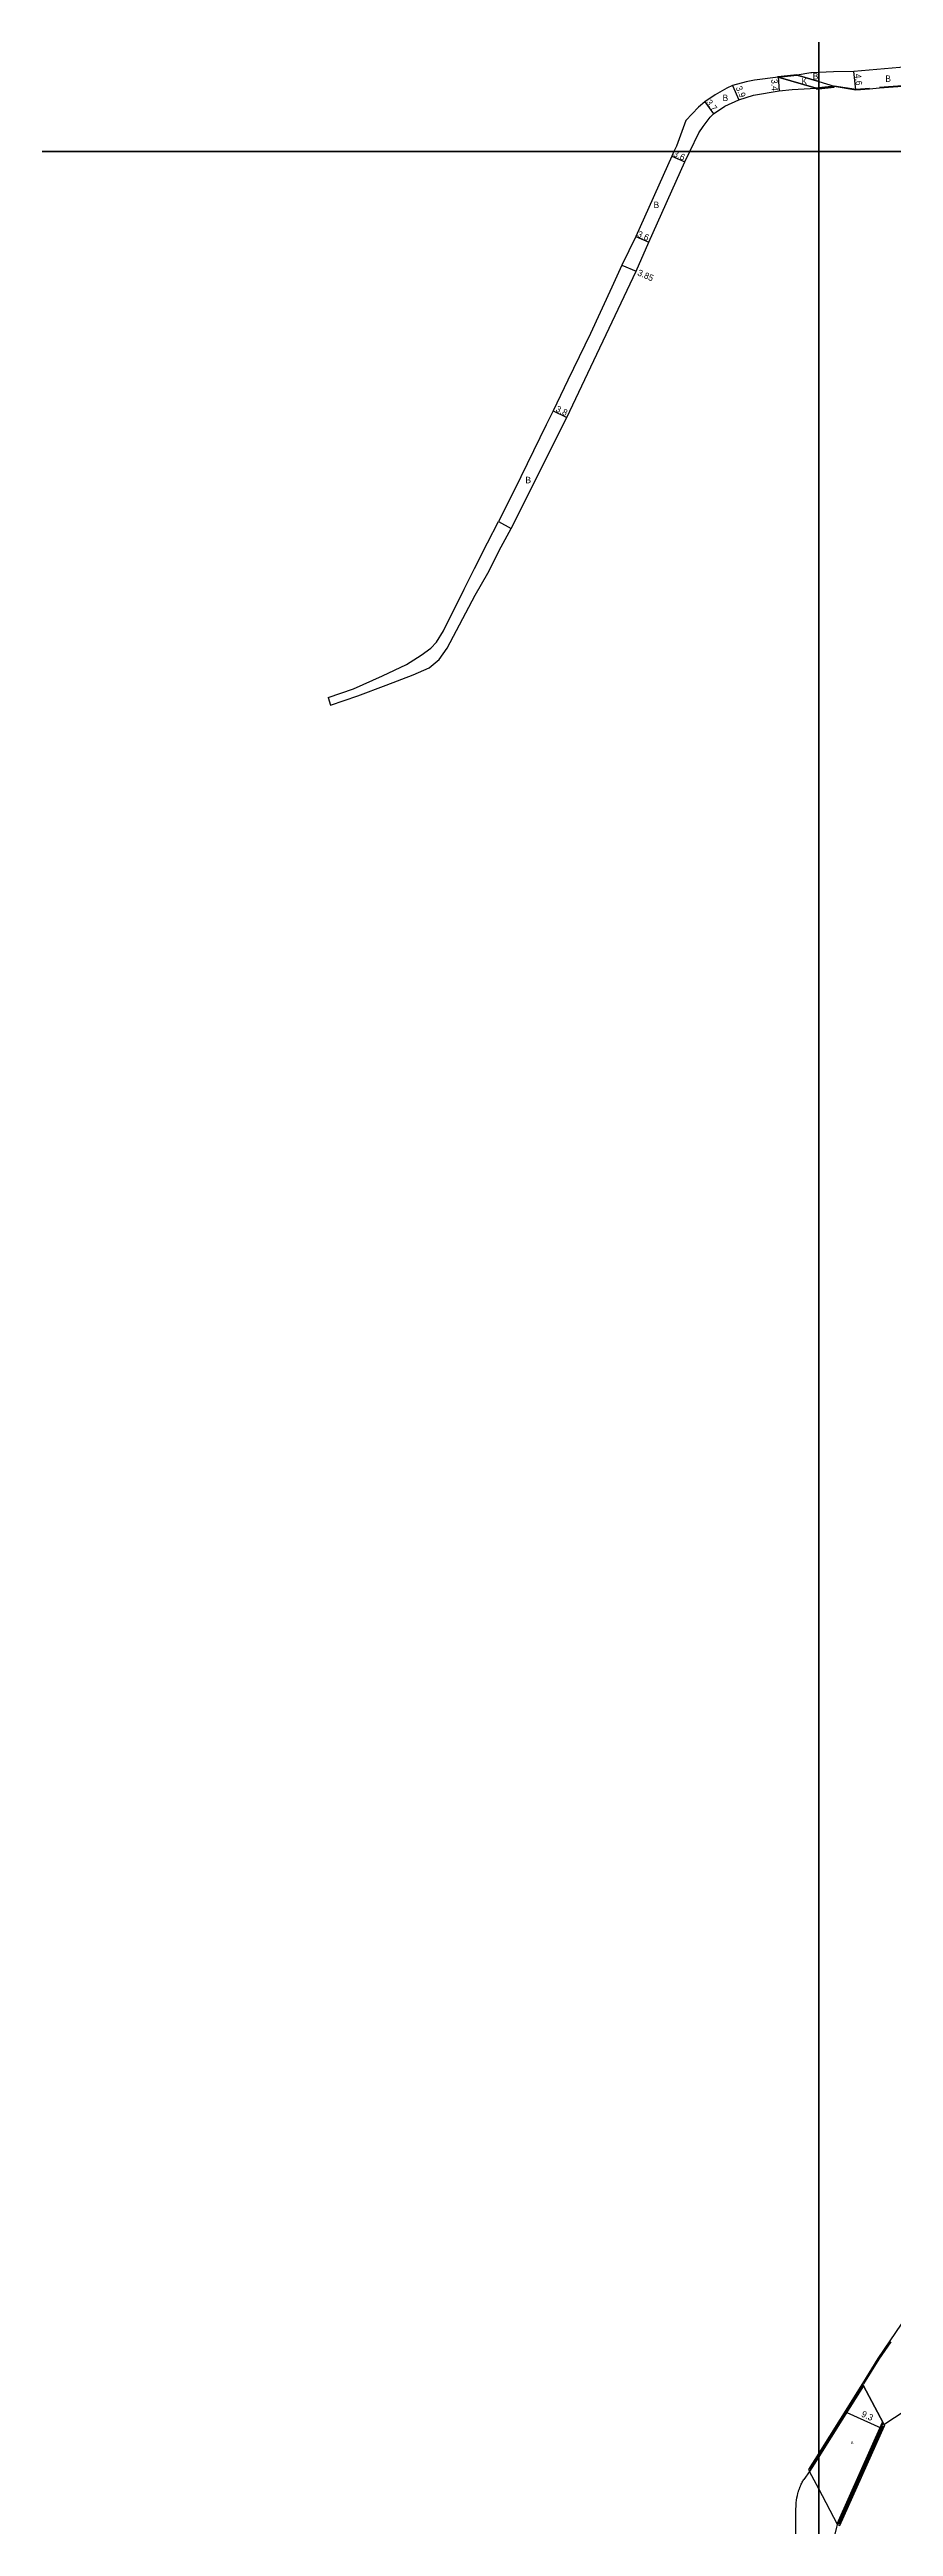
# Model space of a CAD drawing. Header units: metres. Extents: x -16000 to -12000, y -105000 to -102000.
# Drawn here: x -12992 to -12781, y -103792 to -103175 of the extents above; entities that cross this region are included whole.
import ezdxf

# ---------------------------------------------------------------- set-up
doc = ezdxf.new("R2010")
doc.units = ezdxf.units.M
doc.header["$LTSCALE"] = 2.5
for name, color, linetype in [('側溝・桝', 7, 'Continuous'), ('図郭', 7, 'Continuous'), ('幅員', 7, 'Continuous'), ('歩道・分離帯・安全施設', 7, 'Continuous'), ('舗装', 7, 'Continuous'), ('道路', 7, 'Continuous')]:
    doc.layers.add(name, color=color, linetype=linetype)
doc.styles.get("Standard").update_dxf_attribs({"font": ''})
doc.styles.add('YOKO_DECO', font='')
doc.styles.get('Standard').set_extended_font_data('@MS PGothic')
doc.styles.get('YOKO_DECO').set_extended_font_data('MS PGothic')

msp = doc.modelspace()

# ---------------------------------------------------------------- linework, layer by layer
at = {"layer": '側溝・桝'}
msp.add_lwpolyline([(-12795.31, -103791.56), (-12795.43, -103791.33), (-12784.07, -103765.99), (-12783.95, -103766.22)], dxfattribs=at)
at = {"layer": '図郭'}
for points in [[(-13600, -102600), (-12800, -102600), (-12800, -103200), (-13600, -103200)], [(-12800, -102600), (-12000, -102600), (-12000, -103200), (-12800, -103200)], [(-13600, -103200), (-12800, -103200), (-12800, -103800), (-13600, -103800)], [(-12800, -103200), (-12000, -103200), (-12000, -103800), (-12800, -103800)]]:
    msp.add_lwpolyline(points, close=True, dxfattribs=at)
at = {"layer": '幅員'}
for points in [[(-12810.09, -103181.49), (-12809.85, -103184.88)], [(-12790.7, -103184.62), (-12791.2, -103180.05)], [(-12828.42, -103187.68), (-12826.2, -103190.63)], [(-12821.47, -103183.57), (-12819.9, -103187.14)], [(-12836.65, -103201.15), (-12833.37, -103202.63)], [(-12845.63, -103221.19), (-12842.34, -103222.65)], [(-12849.09, -103228.35), (-12845.55, -103229.88)], [(-12866.23, -103264.66), (-12862.81, -103266.32)], [(-12879.87, -103292.28), (-12876.72, -103294.02)], [(-12793.01, -103763.6), (-12784.48, -103767.42)]]:
    msp.add_lwpolyline(points, dxfattribs=at)
at = {"layer": '歩道・分離帯・安全施設'}
for points in [[(-12796.14, -103183.62), (-12790.69, -103184.47), (-12787.34, -103184.22)], [(-12784.81, -103184.03), (-12773.46, -103183.17), (-12764.02, -103182.21)], [(-12781.99, -103745.99), (-12784.97, -103750.36), (-12788.81, -103756.45)], [(-12789.11, -103756.84), (-12795.33, -103766.79), (-12800, -103774.22)], [(-12794.85, -103791.33), (-12792.93, -103786.98), (-12791.13, -103783.03), (-12789.72, -103779.85), (-12788.11, -103776.3), (-12786.71, -103773.2), (-12785.76, -103771.13), (-12783.93, -103766.98)], [(-12800, -103774.22), (-12802.18, -103777.69)]]:
    msp.add_lwpolyline(points, dxfattribs=at)
at = {"layer": '舗装'}
for points in [[(-12800.63, -103184.23), (-12810.09, -103181.49)], [(-12805.34, -103181), (-12800, -103182.61)], [(-12800, -103182.61), (-12796.16, -103183.77)], [(-12783.95, -103766.22), (-12788.85, -103756.98)], [(-12800, -103782.67), (-12802.29, -103778.34)], [(-12795.31, -103791.56), (-12800, -103782.67)]]:
    msp.add_lwpolyline(points, dxfattribs=at)
at = {"layer": '道路'}
for points in [[(-12810.09, -103181.49), (-12816.03, -103182.26), (-12818.1, -103182.67), (-12821.47, -103183.57), (-12822.92, -103184.23), (-12825.84, -103185.91), (-12828.42, -103187.68), (-12829.93, -103188.95), (-12833.15, -103192.3)], [(-12810.09, -103181.49), (-12805.34, -103181)], [(-12800, -103182.61), (-12805.34, -103181), (-12810.09, -103181.49), (-12800.63, -103184.23), (-12800, -103184.16)], [(-12800, -103180.34), (-12801.74, -103180.43), (-12801.92, -103180.45), (-12805.34, -103181)], [(-12773.94, -103178.54), (-12775.9, -103178.74), (-12791.2, -103180.05), (-12796.32, -103180.17), (-12800, -103180.34)], [(-12787.33, -103184.37), (-12784.8, -103184.18), (-12773.45, -103183.32), (-12763.99, -103182.36), (-12761.3, -103181.46), (-12759.98, -103181.17), (-12758.39, -103181.09), (-12756.31, -103181.41), (-12752.69, -103182.09), (-12746.68, -103183.37), (-12738.67, -103185), (-12738.34, -103185.3), (-12735.51, -103185.79)], [(-12832.09, -103200), (-12829.86, -103195.4), (-12828.82, -103193.77), (-12827.04, -103191.45), (-12826.2, -103190.63), (-12823.38, -103188.74), (-12819.9, -103187.14), (-12816.22, -103186.02), (-12809.85, -103184.88), (-12806.6, -103184.61), (-12800.63, -103184.23), (-12800, -103184.16)], [(-12800, -103184.16), (-12800.63, -103184.23), (-12800.61, -103184.43), (-12800, -103184.37)], [(-12800, -103182.61), (-12796.16, -103183.77), (-12800, -103184.16)], [(-12800, -103184.16), (-12796.16, -103183.77), (-12790.7, -103184.62), (-12787.33, -103184.37)], [(-12800, -103184.37), (-12796.14, -103183.97), (-12796.16, -103183.77)], [(-12796.16, -103183.77), (-12800, -103184.16)], [(-12833.15, -103192.3), (-12835.48, -103198.69), (-12836.1, -103200)], [(-12921.7, -103338.06), (-12914.9, -103335.75), (-12907.86, -103333.03), (-12901.12, -103330.51), (-12897.17, -103328.7), (-12894.65, -103326.65), (-12892.63, -103323.84), (-12885.67, -103310.6), (-12882.53, -103305.12), (-12879.18, -103298.56), (-12876.72, -103294.02), (-12862.81, -103266.32), (-12845.55, -103229.88), (-12842.34, -103222.65), (-12833.37, -103202.63), (-12832.09, -103200)], [(-12836.1, -103200), (-12836.65, -103201.15), (-12845.63, -103221.19), (-12849.09, -103228.35), (-12851.6, -103233.82), (-12856.9, -103245.36), (-12862.52, -103256.99), (-12866.23, -103264.66), (-12867.94, -103268.15), (-12875.83, -103284.34), (-12879.87, -103292.28)], [(-12922.31, -103336.15), (-12915.98, -103333.96), (-12908.77, -103330.73), (-12902.77, -103327.88), (-12899.13, -103325.61), (-12896.68, -103323.85), (-12895.3, -103322.3), (-12893.58, -103319.47), (-12888.4, -103309.08), (-12885.85, -103303.95), (-12882.57, -103297.54), (-12879.87, -103292.28)], [(-12922.31, -103336.15), (-12921.7, -103338.06)], [(-12761.57, -103715.7), (-12766.39, -103722.26), (-12771.65, -103729.93), (-12775.95, -103736.33), (-12779.47, -103741.58), (-12782.28, -103745.78), (-12785.24, -103750.15), (-12789.08, -103756.41), (-12788.85, -103756.98), (-12794.25, -103765.56), (-12800, -103774.7)], [(-12783.51, -103766.46), (-12766.37, -103755.21), (-12764.37, -103754.65), (-12754.23, -103753.63), (-12739.98, -103751.33), (-12725, -103749.37), (-12714.35, -103747.81), (-12701.19, -103746.09), (-12681.13, -103743.4), (-12659.71, -103740.53), (-12638.4, -103737.58), (-12628, -103736.1), (-12625.06, -103735.68), (-12622.37, -103735.38), (-12608.48, -103733.6), (-12591.49, -103731.24), (-12587.76, -103730.61), (-12578.03, -103729.34), (-12569.85, -103728.18), (-12553.09, -103725.91), (-12546.18, -103724.89), (-12539.11, -103723.84), (-12538.78, -103723.58), (-12536.8, -103723.27)], [(-12788.85, -103756.98), (-12789.08, -103756.41), (-12794.67, -103765.29), (-12800, -103773.76)], [(-12800, -103774.7), (-12794.25, -103765.56), (-12788.85, -103756.98)], [(-12800, -103774.7), (-12794.25, -103765.56), (-12788.85, -103756.98), (-12783.95, -103766.22), (-12795.31, -103791.56), (-12800, -103782.67)], [(-12796.82, -103800), (-12796.82, -103799.94), (-12796.67, -103798.1), (-12796.53, -103797.14), (-12796.22, -103795.6), (-12795.87, -103793.96), (-12795.48, -103792.16), (-12795.31, -103791.56), (-12783.95, -103766.22), (-12783.55, -103766.9), (-12783.51, -103766.46)], [(-12800, -103773.76), (-12802.54, -103777.8), (-12802.29, -103778.34), (-12800, -103774.7)], [(-12805.64, -103799.43), (-12805.66, -103789.07), (-12805.66, -103787.97), (-12805.64, -103786.73), (-12805.6, -103786.11), (-12805.51, -103785.43), (-12805.43, -103784.91), (-12805.3, -103784.29), (-12805.18, -103783.81), (-12805.08, -103783.45), (-12805.04, -103783.31), (-12805, -103783.17), (-12804.92, -103782.94), (-12804.86, -103782.76), (-12804.81, -103782.63), (-12804.77, -103782.52), (-12804.73, -103782.39), (-12804.67, -103782.26), (-12804.62, -103782.13), (-12804.57, -103782), (-12804.53, -103781.9), (-12804.46, -103781.73), (-12804.34, -103781.46), (-12804.21, -103781.2), (-12804.1, -103780.98), (-12803.99, -103780.76), (-12803.89, -103780.57), (-12803.74, -103780.3)], [(-12800, -103774.7), (-12802.29, -103778.34), (-12803.74, -103780.3)], [(-12802.29, -103778.34), (-12800, -103774.7)], [(-12800, -103782.67), (-12802.29, -103778.34)]]:
    msp.add_lwpolyline(points, dxfattribs=at)
for points in [[(-12805.45, -103180.81), (-12805.34, -103181), (-12810.09, -103181.49), (-12810.2, -103181.3)], [(-12783.55, -103766.9), (-12783.95, -103766.22), (-12795.31, -103791.56), (-12794.72, -103791.82)]]:
    msp.add_lwpolyline(points, close=True, dxfattribs=at)

# ---------------------------------------------------------------- texts
at = {"layer": '幅員'}
for s, rotation, p in [('4.6', 276.20548, (-12791.02, -103180.74)), ('3.7', 306.96937, (-12828.19, -103187.82)), ('3.9', 293.78245, (-12820.73, -103184.12)), ('3.4', 274.08875, (-12811.87, -103182.04)), ('3.6', 335.60741, (-12836.42, -103201.14)), ('3.6', 336.00167, (-12845.4, -103221.18)), ('3.85', 336.63561, (-12845.34, -103230.82)), ('3.8', 334.02436, (-12865.72, -103264.73)), ('9.3', 336, (-12789.5, -103764.58))]:
    msp.add_text(s, height=1.6, rotation=rotation, dxfattribs=at).set_placement(p)
at = {"layer": '舗装'}
for s, p in [('K', (-12804.27, -103183.3)), ('B', (-12801.48, -103182.05)), ('B', (-12783.37, -103182.67)), ('B', (-12823.97, -103187.44)), ('B', (-12841.17, -103214.11)), ('B', (-12873.12, -103282.71))]:
    msp.add_text(s, height=1.6, dxfattribs=at).set_placement(p)
at = {"layer": '舗装', "style": 'YOKO_DECO'}
msp.add_text('A', height=0.75, dxfattribs=at).set_placement((-12792.01, -103771.5, 97.32))

doc.saveas('drawing.dxf')
